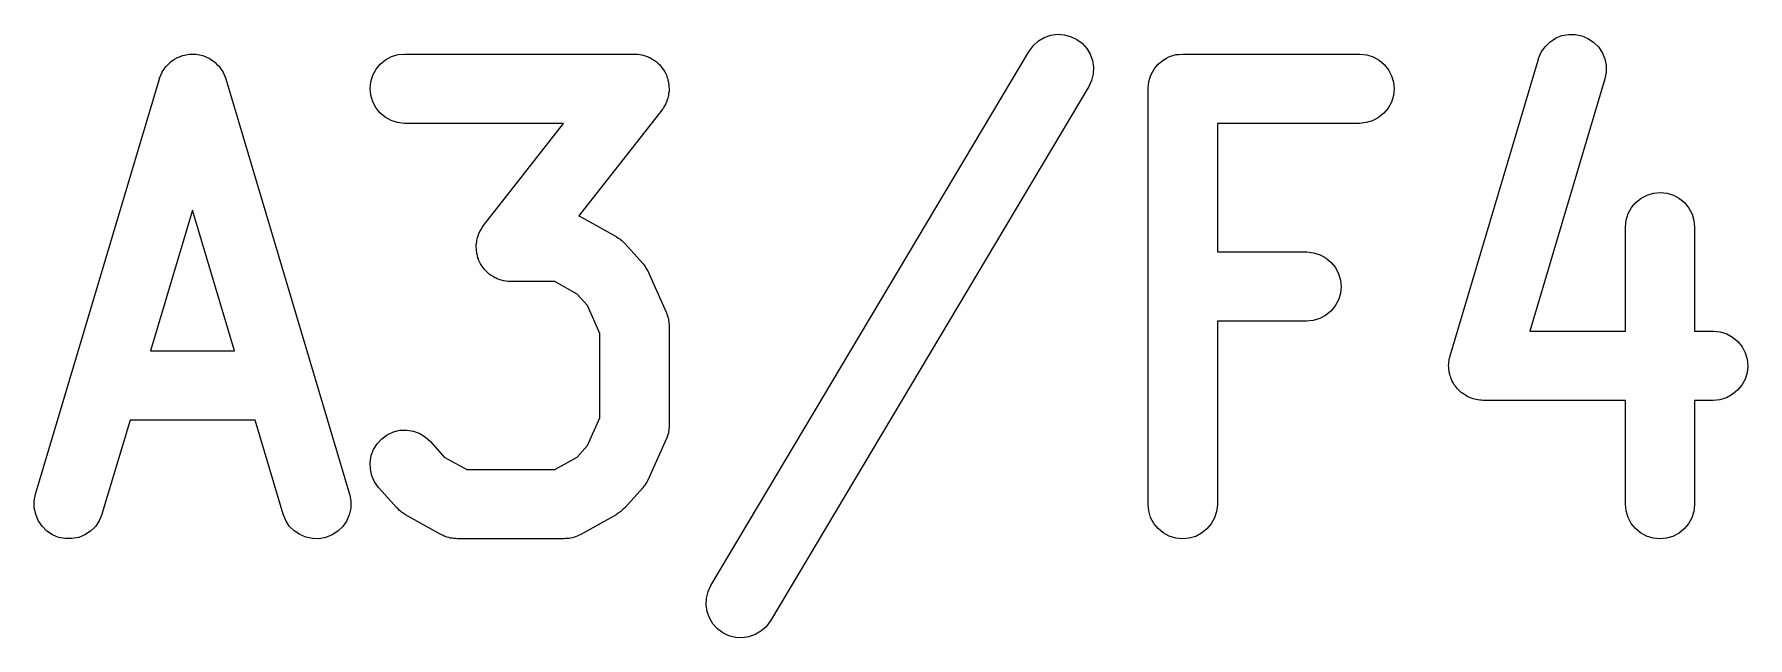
# Model space of a CAD drawing. Header units: millimetres. Extents: x 17 to 402, y -127 to -24.
# Drawn here: x 30.968 to 34.06, y -41.574 to -40.485 of the extents above; entities that cross this region are included whole.
import ezdxf

# ---------------------------------------------------------------- set-up
doc = ezdxf.new("R2010")
doc.units = ezdxf.units.MM
doc.header["$LTSCALE"] = 25.4
doc.layers.add('BLACK', color=7, linetype='CONTINUOUS')

msp = doc.modelspace()

# ---------------------------------------------------------------- linework, layer by layer
at = {"layer": 'BLACK', "linetype": 'Continuous'}
for p, q in [((32.7716, -40.5049), (32.7807, -40.4967)), ((32.7807, -40.4967), (32.7911, -40.4906)), ((32.7911, -40.4906), (32.8026, -40.4866)), ((32.8026, -40.4866), (32.8148, -40.4848)), ((32.8148, -40.4848), (32.827, -40.4856)), ((32.827, -40.4856), (32.8386, -40.4886)), ((32.8386, -40.4886), (32.8498, -40.494)), ((32.8498, -40.494), (32.8595, -40.5011)), ((32.8595, -40.5011), (32.8676, -40.5102)), ((33.6946, -40.5074), (33.7033, -40.4988)), ((33.7033, -40.4988), (33.7134, -40.4919)), ((33.7134, -40.4919), (33.7249, -40.4873)), ((33.7249, -40.4873), (33.7368, -40.4851)), ((33.7368, -40.4851), (33.749, -40.4851)), ((33.749, -40.4851), (33.7609, -40.4876)), ((33.7609, -40.4876), (33.7721, -40.4922)), ((33.7721, -40.4922), (33.7823, -40.499)), ((33.7823, -40.499), (33.7909, -40.5077)), ((31.2105, -40.5387), (31.2148, -40.5346)), ((31.2148, -40.5343), (31.2151, -40.5341)), ((31.2148, -40.5346), (31.2148, -40.5343)), ((31.2151, -40.5341), (31.2199, -40.531)), ((31.2199, -40.531), (31.225, -40.5277)), ((31.225, -40.5277), (31.2252, -40.5277)), ((31.2252, -40.5275), (31.2306, -40.5254)), ((31.2252, -40.5277), (31.2252, -40.5275)), ((31.2306, -40.5254), (31.2362, -40.5232)), ((31.2362, -40.5232), (31.2364, -40.5232)), ((31.2364, -40.5232), (31.2367, -40.5229)), ((31.2367, -40.5229), (31.2423, -40.5219)), ((31.2423, -40.5219), (31.2481, -40.5209)), ((31.2481, -40.5209), (31.2484, -40.5209)), ((31.2484, -40.5209), (31.2486, -40.5209)), ((31.2486, -40.5209), (31.2544, -40.5209)), ((31.2544, -40.5209), (31.2603, -40.5209)), ((31.2603, -40.5209), (31.2605, -40.5209)), ((31.2605, -40.5209), (31.2608, -40.5209)), ((31.2608, -40.5209), (31.2666, -40.5221)), ((31.2666, -40.5221), (31.2722, -40.5232)), ((31.2722, -40.5232), (31.2725, -40.5234)), ((31.2725, -40.5234), (31.2727, -40.5234)), ((31.2727, -40.5234), (31.2783, -40.5257)), ((31.2783, -40.5257), (31.2837, -40.528)), ((31.2837, -40.528), (31.2837, -40.528)), ((31.2837, -40.528), (31.2839, -40.5282)), ((31.2839, -40.5282), (31.289, -40.5315)), ((31.289, -40.5315), (31.2938, -40.5348)), ((31.2938, -40.5348), (31.2938, -40.5348)), ((31.2938, -40.5348), (31.2941, -40.5351)), ((31.2941, -40.5351), (31.2981, -40.5392)), ((31.5928, -40.5387), (31.6024, -40.531)), ((31.6024, -40.531), (31.6131, -40.5252)), ((31.6131, -40.5252), (31.6248, -40.5216)), ((31.6248, -40.5216), (31.637, -40.5206)), ((31.637, -40.5206), (32.0518, -40.5206)), ((32.0518, -40.5206), (32.0525, -40.5206)), ((32.0525, -40.5206), (32.0548, -40.5209)), ((32.0548, -40.5209), (32.0568, -40.5209)), ((32.0568, -40.5209), (32.0609, -40.5214)), ((32.0609, -40.5214), (32.0647, -40.5219)), ((32.0647, -40.5219), (32.0667, -40.5227)), ((32.0667, -40.5227), (32.069, -40.5229)), ((32.069, -40.5229), (32.0726, -40.5244)), ((32.0726, -40.5244), (32.0764, -40.5257)), ((32.0764, -40.5257), (32.0782, -40.5267)), ((32.0782, -40.5267), (32.0802, -40.5275)), ((32.0802, -40.5275), (32.0835, -40.5295)), ((32.0835, -40.5295), (32.0871, -40.5315)), ((32.0871, -40.5315), (32.0886, -40.5328)), ((32.0886, -40.5328), (32.0906, -40.5341)), ((32.0906, -40.5341), (32.0934, -40.5369)), ((32.1894, -41.4797), (32.7637, -40.5153)), ((32.7637, -40.5153), (32.7642, -40.5145)), ((32.7642, -40.5145), (32.7716, -40.5049)), ((32.8676, -40.5102), (32.874, -40.5206)), ((32.874, -40.5206), (32.878, -40.5321)), ((32.878, -40.5321), (32.8798, -40.5442)), ((32.9969, -40.5384), (33.0017, -40.5346)), ((33.0017, -40.5346), (33.006, -40.531)), ((33.006, -40.531), (33.0063, -40.5308)), ((33.0063, -40.5308), (33.0065, -40.5308)), ((33.0065, -40.5308), (33.0116, -40.528)), ((33.0116, -40.528), (33.017, -40.5252)), ((33.017, -40.5252), (33.0172, -40.5252)), ((33.0172, -40.5252), (33.023, -40.5234)), ((33.0172, -40.5252), (33.0172, -40.5252)), ((33.023, -40.5234), (33.0286, -40.5216)), ((33.0286, -40.5216), (33.0289, -40.5216)), ((33.0289, -40.5216), (33.0347, -40.5211)), ((33.0289, -40.5216), (33.0289, -40.5216)), ((33.0347, -40.5211), (33.0408, -40.5206)), ((33.0408, -40.5206), (33.3599, -40.5206)), ((33.3599, -40.5206), (33.3606, -40.5206)), ((33.3606, -40.5206), (33.3728, -40.5219)), ((33.3728, -40.5219), (33.3845, -40.5257)), ((33.3845, -40.5257), (33.3952, -40.5315)), ((33.3952, -40.5315), (33.4043, -40.5394)), ((33.5232, -41.0652), (33.6827, -40.5295)), ((33.6827, -40.5295), (33.6829, -40.5287)), ((33.6829, -40.5287), (33.6878, -40.5173)), ((33.6878, -40.5173), (33.6946, -40.5074)), ((33.7909, -40.5077), (33.7977, -40.5178)), ((33.7977, -40.5178), (33.8023, -40.529)), ((33.8023, -40.529), (33.8049, -40.5409)), ((30.9707, -41.3151), (31.1942, -40.5653)), ((31.1942, -40.5653), (31.1945, -40.5643)), ((31.1945, -40.5638), (31.1968, -40.5585)), ((31.1945, -40.5641), (31.1945, -40.5638)), ((31.1945, -40.5643), (31.1945, -40.5641)), ((31.1968, -40.5585), (31.1991, -40.5531)), ((31.1991, -40.5531), (31.1993, -40.5529)), ((31.1993, -40.5526), (31.2029, -40.5478)), ((31.1993, -40.5529), (31.1993, -40.5526)), ((31.2029, -40.5478), (31.2059, -40.543)), ((31.2059, -40.543), (31.2062, -40.543)), ((31.2062, -40.543), (31.2064, -40.5427)), ((31.2064, -40.5427), (31.2105, -40.5387)), ((31.2981, -40.5392), (31.3025, -40.5432)), ((31.3025, -40.5432), (31.3025, -40.5435)), ((31.3025, -40.5435), (31.3027, -40.5437)), ((31.3027, -40.5437), (31.3058, -40.5486)), ((31.3058, -40.5486), (31.3091, -40.5534)), ((31.3091, -40.5534), (31.3093, -40.5536)), ((31.3093, -40.5536), (31.3093, -40.5539)), ((31.3093, -40.5539), (31.3116, -40.5592)), ((31.3116, -40.5592), (31.3139, -40.5648)), ((31.3139, -40.5648), (31.3139, -40.5651)), ((31.3139, -40.5651), (31.3139, -40.5653)), ((31.3139, -40.5653), (31.5374, -41.3151)), ((31.5758, -40.5704), (31.5793, -40.5587)), ((31.5793, -40.5587), (31.5852, -40.5481)), ((31.5852, -40.5481), (31.5928, -40.5387)), ((32.0934, -40.5369), (32.0965, -40.5394)), ((32.0965, -40.5394), (32.0977, -40.5409)), ((32.0977, -40.5409), (32.0992, -40.5425)), ((32.0992, -40.5425), (32.1015, -40.5458)), ((32.1015, -40.5458), (32.1041, -40.5488)), ((32.1041, -40.5488), (32.1051, -40.5508)), ((32.1051, -40.5508), (32.1064, -40.5526)), ((32.1064, -40.5526), (32.1079, -40.5562)), ((32.1079, -40.5562), (32.1097, -40.5597)), ((32.1097, -40.5597), (32.1102, -40.5618)), ((32.1102, -40.5618), (32.1112, -40.5638)), ((32.1112, -40.5638), (32.112, -40.5676)), ((32.8793, -40.5564), (32.8762, -40.5684)), ((32.8798, -40.5442), (32.8793, -40.5564)), ((32.9796, -40.5702), (32.9814, -40.5643)), ((32.9814, -40.5643), (32.9832, -40.5587)), ((32.9832, -40.5585), (32.9862, -40.5531)), ((32.9832, -40.5587), (32.9832, -40.5585)), ((32.9832, -40.5587), (32.9832, -40.5587)), ((32.9862, -40.5531), (32.989, -40.5481)), ((32.989, -40.5481), (32.989, -40.5478)), ((32.989, -40.5478), (32.9893, -40.5478)), ((32.9893, -40.5478), (32.9928, -40.5432)), ((32.9928, -40.5432), (32.9966, -40.5387)), ((32.9966, -40.5387), (32.9969, -40.5387)), ((32.9969, -40.5387), (32.9969, -40.5384)), ((33.4043, -40.5394), (33.4122, -40.5488)), ((33.4122, -40.5488), (33.4178, -40.5597)), ((33.4178, -40.5597), (33.4211, -40.5714)), ((33.8026, -40.5651), (33.6669, -41.0205)), ((33.8049, -40.5531), (33.8026, -40.5651)), ((33.8049, -40.5409), (33.8049, -40.5531)), ((31.5745, -40.5826), (31.5758, -40.5704)), ((31.5755, -40.5948), (31.5745, -40.5826)), ((31.5791, -40.6065), (31.5755, -40.5948)), ((32.112, -40.5676), (32.113, -40.5714)), ((32.113, -40.5956), (32.1122, -40.5976)), ((32.113, -40.5714), (32.1132, -40.5735)), ((32.1132, -40.5917), (32.113, -40.5956)), ((32.1132, -40.5735), (32.1137, -40.5757)), ((32.114, -40.5879), (32.1132, -40.5917)), ((32.1137, -40.5757), (32.1137, -40.5795)), ((32.1137, -40.5795), (32.1142, -40.5834)), ((32.1142, -40.5834), (32.114, -40.5856)), ((32.114, -40.5856), (32.114, -40.5879)), ((32.8712, -40.5793), (32.2969, -41.5435)), ((32.8762, -40.5684), (32.8712, -40.5793)), ((32.9783, -40.5821), (32.9789, -40.5762)), ((32.9783, -40.5826), (32.9783, -40.5821)), ((32.9783, -40.5831), (32.9783, -40.5826)), ((32.9783, -40.5826), (32.9783, -40.5826)), ((32.9783, -40.5826), (32.9783, -40.5826)), ((32.9783, -41.3329), (32.9783, -40.5831)), ((32.9789, -40.5762), (32.9796, -40.5704)), ((32.9796, -40.5704), (32.9796, -40.5702)), ((32.9796, -40.5702), (32.9796, -40.5702)), ((33.4211, -40.5956), (33.4175, -40.6072)), ((33.4211, -40.5714), (33.4223, -40.5834)), ((33.4223, -40.5834), (33.4211, -40.5956)), ((31.5846, -40.6171), (31.5791, -40.6065)), ((31.5923, -40.6268), (31.5846, -40.6171)), ((31.6017, -40.6347), (31.5923, -40.6268)), ((32.101, -40.6215), (31.9514, -40.8127)), ((32.102, -40.6197), (32.101, -40.6215)), ((32.1036, -40.6179), (32.102, -40.6197)), ((32.1053, -40.6146), (32.1036, -40.6179)), ((32.1074, -40.6113), (32.1053, -40.6146)), ((32.1081, -40.6093), (32.1074, -40.6113)), ((32.1094, -40.6072), (32.1081, -40.6093)), ((32.1104, -40.6034), (32.1094, -40.6072)), ((32.112, -40.5999), (32.1104, -40.6034)), ((32.1122, -40.5976), (32.112, -40.5999)), ((33.4038, -40.6273), (33.3944, -40.6352)), ((33.4117, -40.6179), (33.4038, -40.6273)), ((33.4175, -40.6072), (33.4117, -40.6179)), ((31.6123, -40.6405), (31.6017, -40.6347)), ((31.624, -40.6441), (31.6123, -40.6405)), ((31.636, -40.6456), (31.624, -40.6441)), ((31.637, -40.6456), (31.636, -40.6456)), ((31.9235, -40.6456), (31.637, -40.6456)), ((31.7792, -40.8302), (31.9235, -40.6456)), ((33.3599, -40.6456), (33.1033, -40.6456)), ((33.1033, -40.6456), (33.1033, -40.8777)), ((33.3718, -40.6443), (33.3599, -40.6456)), ((33.3835, -40.6408), (33.3718, -40.6443)), ((33.3944, -40.6352), (33.3835, -40.6408)), ((33.8585, -40.7883), (33.8679, -40.7807)), ((33.8679, -40.7807), (33.8788, -40.7751)), ((33.8788, -40.7751), (33.8905, -40.7716)), ((33.8905, -40.7716), (33.9027, -40.7706)), ((33.9027, -40.7706), (33.9148, -40.7718)), ((33.9148, -40.7718), (33.9263, -40.7754)), ((33.9263, -40.7754), (33.9372, -40.7812)), ((33.9372, -40.7812), (33.9466, -40.7891)), ((31.2539, -40.8021), (31.1782, -41.0563)), ((31.3299, -41.0563), (31.2539, -40.8021)), ((31.9514, -40.8127), (31.9517, -40.813)), ((31.9517, -40.813), (31.9545, -40.8142)), ((33.8409, -40.8201), (33.8447, -40.8084)), ((33.8447, -40.8084), (33.8506, -40.7977)), ((33.8506, -40.7977), (33.8585, -40.7883)), ((33.9466, -40.7891), (33.9542, -40.7985)), ((33.9542, -40.7985), (33.9601, -40.8092)), ((33.9601, -40.8092), (33.9634, -40.8208)), ((31.7696, -40.8483), (31.7708, -40.8445)), ((31.7708, -40.8445), (31.7718, -40.8427)), ((31.7718, -40.8427), (31.7726, -40.8407)), ((31.7726, -40.8407), (31.7746, -40.8374)), ((31.7746, -40.8374), (31.7764, -40.8338)), ((31.7764, -40.8338), (31.7779, -40.832)), ((31.7779, -40.832), (31.7792, -40.8302)), ((31.9545, -40.8142), (32.0185, -40.8498)), ((33.8397, -40.8323), (33.8409, -40.8201)), ((33.8397, -40.833), (33.8397, -40.8323)), ((33.8397, -41.0205), (33.8397, -40.833)), ((33.9634, -40.8208), (33.9646, -40.833)), ((33.9646, -40.833), (33.9646, -41.0205)), ((31.7657, -40.8683), (31.766, -40.8661)), ((31.7663, -40.8722), (31.7657, -40.8683)), ((31.766, -40.864), (31.7668, -40.86)), ((31.766, -40.8661), (31.766, -40.864)), ((31.7663, -40.8762), (31.7663, -40.8722)), ((31.7668, -40.86), (31.767, -40.8562)), ((31.767, -40.8562), (31.7678, -40.8541)), ((31.7678, -40.8541), (31.768, -40.8518)), ((31.768, -40.8518), (31.7696, -40.8483)), ((32.0185, -40.8498), (32.0192, -40.8503)), ((32.0192, -40.8503), (32.0223, -40.8526)), ((32.0223, -40.8526), (32.0256, -40.8546)), ((32.0256, -40.8546), (32.0271, -40.8562)), ((32.0271, -40.8562), (32.0291, -40.8574)), ((32.0291, -40.8574), (32.0317, -40.8602)), ((32.0317, -40.8602), (32.0345, -40.8628)), ((32.0345, -40.8628), (32.0665, -40.8986)), ((31.7668, -40.8783), (31.7663, -40.8762)), ((31.767, -40.8805), (31.7668, -40.8783)), ((31.768, -40.8841), (31.767, -40.8805)), ((31.7688, -40.8882), (31.768, -40.8841)), ((31.7698, -40.8899), (31.7688, -40.8882)), ((31.7703, -40.8922), (31.7698, -40.8899)), ((31.7721, -40.8955), (31.7703, -40.8922)), ((31.7739, -40.8993), (31.7721, -40.8955)), ((31.7751, -40.9011), (31.7739, -40.8993)), ((31.7762, -40.9029), (31.7751, -40.9011)), ((31.7784, -40.9059), (31.7762, -40.9029)), ((31.7807, -40.9092), (31.7784, -40.9059)), ((32.0665, -40.8986), (32.067, -40.8991)), ((32.067, -40.8991), (32.0688, -40.9016)), ((32.0688, -40.9016), (32.0708, -40.9042)), ((32.0708, -40.9042), (32.0723, -40.9067)), ((33.1033, -40.8777), (33.2641, -40.8777)), ((33.2641, -40.8777), (33.2649, -40.8777)), ((33.2649, -40.8777), (33.277, -40.879)), ((33.277, -40.879), (33.2887, -40.8828)), ((33.2887, -40.8828), (33.2994, -40.8887)), ((33.2994, -40.8887), (33.3088, -40.8965)), ((33.3088, -40.8965), (33.3164, -40.9059)), ((33.3164, -40.9059), (33.322, -40.9169)), ((31.7823, -40.9108), (31.7807, -40.9092)), ((31.7838, -40.9125), (31.7823, -40.9108)), ((31.7866, -40.9151), (31.7838, -40.9125)), ((31.7896, -40.9176), (31.7866, -40.9151)), ((31.7914, -40.9189), (31.7896, -40.9176)), ((31.7929, -40.9204), (31.7914, -40.9189)), ((31.7965, -40.9222), (31.7929, -40.9204)), ((31.7998, -40.9242), (31.7965, -40.9222)), ((31.8018, -40.9252), (31.7998, -40.9242)), ((31.8038, -40.9263), (31.8018, -40.9252)), ((31.8074, -40.9273), (31.8038, -40.9263)), ((31.8112, -40.9288), (31.8074, -40.9273)), ((31.8132, -40.9293), (31.8112, -40.9288)), ((31.8153, -40.9298), (31.8132, -40.9293)), ((31.8193, -40.9303), (31.8153, -40.9298)), ((31.8232, -40.9311), (31.8193, -40.9303)), ((31.8252, -40.9311), (31.8232, -40.9311)), ((31.8275, -40.9313), (31.8252, -40.9311)), ((31.8282, -40.9313), (31.8275, -40.9313)), ((31.9077, -40.9313), (31.8282, -40.9313)), ((31.9481, -40.9539), (31.9077, -40.9313)), ((32.0723, -40.9067), (32.0741, -40.9092)), ((32.0741, -40.9092), (32.0754, -40.912)), ((32.0754, -40.912), (32.0769, -40.9146)), ((32.0769, -40.9146), (32.1086, -40.9862)), ((33.322, -40.9169), (33.3256, -40.9285)), ((33.3256, -40.9285), (33.3266, -40.9407)), ((31.9667, -40.9745), (31.9481, -40.9539)), ((33.3218, -40.9644), (33.3159, -40.975)), ((33.3253, -40.9527), (33.3218, -40.9644)), ((33.3266, -40.9407), (33.3253, -40.9527)), ((31.9893, -41.0248), (31.9667, -40.9745)), ((32.1086, -40.9862), (32.1092, -40.987)), ((32.1092, -40.987), (32.1092, -40.9875)), ((32.1092, -40.9875), (32.1094, -40.9877)), ((32.1094, -40.9877), (32.1112, -40.9933)), ((32.1112, -40.9933), (32.1127, -40.9986)), ((32.1127, -40.9986), (32.113, -40.9989)), ((32.113, -40.9989), (32.113, -40.9994)), ((33.288, -40.9979), (33.2763, -41.0014)), ((33.2986, -40.9923), (33.288, -40.9979)), ((33.308, -40.9844), (33.2986, -40.9923)), ((33.3159, -40.975), (33.308, -40.9844)), ((31.9893, -41.177), (31.9893, -41.0248)), ((32.113, -40.9994), (32.1135, -41.005)), ((32.1135, -41.005), (32.1142, -41.0106)), ((32.1142, -41.0106), (32.1142, -41.0111)), ((32.1142, -41.0111), (32.1142, -41.0116)), ((32.1142, -41.0116), (32.1142, -41.1902)), ((33.2641, -41.0027), (33.1033, -41.0027)), ((33.1033, -41.0027), (33.1033, -41.3329)), ((33.2763, -41.0014), (33.2641, -41.0027)), ((33.6669, -41.0205), (33.8397, -41.0205)), ((33.9646, -41.0205), (33.9979, -41.0205)), ((33.9979, -41.0205), (33.9987, -41.0205)), ((33.9987, -41.0205), (34.0109, -41.022)), ((34.0109, -41.022), (34.0225, -41.0256)), ((34.0225, -41.0256), (34.0332, -41.0314)), ((31.1782, -41.0563), (31.3299, -41.0563)), ((34.0332, -41.0314), (34.0426, -41.0393)), ((34.0426, -41.0393), (34.0502, -41.0487)), ((34.0502, -41.0487), (34.0558, -41.0596)), ((34.0558, -41.0596), (34.0594, -41.0713)), ((33.5206, -41.0827), (33.5209, -41.0799)), ((33.5209, -41.086), (33.5206, -41.0827)), ((33.5209, -41.0771), (33.5217, -41.0738)), ((33.5209, -41.0799), (33.5209, -41.0771)), ((33.5209, -41.0893), (33.5209, -41.086)), ((33.5214, -41.0921), (33.5209, -41.0893)), ((33.5217, -41.0738), (33.5219, -41.0705)), ((33.5219, -41.0705), (33.5227, -41.068)), ((33.5227, -41.068), (33.5232, -41.0652)), ((34.0604, -41.0835), (34.0591, -41.0957)), ((34.0594, -41.0713), (34.0604, -41.0835)), ((33.5217, -41.0947), (33.5214, -41.0921)), ((33.5227, -41.098), (33.5217, -41.0947)), ((33.5234, -41.1013), (33.5227, -41.098)), ((33.5244, -41.1038), (33.5234, -41.1013)), ((33.5252, -41.1063), (33.5244, -41.1038)), ((33.5267, -41.1094), (33.5252, -41.1063)), ((33.528, -41.1127), (33.5267, -41.1094)), ((33.5295, -41.1147), (33.528, -41.1127)), ((33.5308, -41.1173), (33.5295, -41.1147)), ((33.5328, -41.1198), (33.5308, -41.1173)), ((33.5349, -41.1226), (33.5328, -41.1198)), ((33.5366, -41.1246), (33.5349, -41.1226)), ((34.0497, -41.118), (34.0418, -41.1274)), ((34.0556, -41.1074), (34.0497, -41.118)), ((34.0591, -41.0957), (34.0556, -41.1074)), ((33.5384, -41.1267), (33.5366, -41.1246)), ((33.541, -41.129), (33.5384, -41.1267)), ((33.5435, -41.1312), (33.541, -41.129)), ((33.5458, -41.1328), (33.5435, -41.1312)), ((33.5478, -41.1345), (33.5458, -41.1328)), ((33.5509, -41.1363), (33.5478, -41.1345)), ((33.5537, -41.1381), (33.5509, -41.1363)), ((33.5562, -41.1391), (33.5537, -41.1381)), ((33.5585, -41.1404), (33.5562, -41.1391)), ((33.5618, -41.1414), (33.5585, -41.1404)), ((33.5648, -41.1429), (33.5618, -41.1414)), ((33.5676, -41.1434), (33.5648, -41.1429)), ((33.5702, -41.1442), (33.5676, -41.1434)), ((33.5735, -41.1444), (33.5702, -41.1442)), ((33.5768, -41.1452), (33.5735, -41.1444)), ((33.5796, -41.1452), (33.5768, -41.1452)), ((33.5824, -41.1455), (33.5796, -41.1452)), ((33.5831, -41.1455), (33.5824, -41.1455)), ((33.8397, -41.1455), (33.5831, -41.1455)), ((33.8397, -41.3329), (33.8397, -41.1455)), ((33.9979, -41.1455), (33.9646, -41.1455)), ((33.9646, -41.1455), (33.9646, -41.3329)), ((34.0101, -41.1444), (33.9979, -41.1455)), ((34.0218, -41.1409), (34.0101, -41.1444)), ((34.0324, -41.135), (34.0218, -41.1409)), ((34.0418, -41.1274), (34.0324, -41.135)), ((31.1412, -41.1813), (31.0906, -41.3509)), ((31.367, -41.1813), (31.1412, -41.1813)), ((31.4175, -41.3509), (31.367, -41.1813)), ((31.9667, -41.2272), (31.9893, -41.177)), ((31.5872, -41.2237), (31.5956, -41.2148)), ((31.5956, -41.2148), (31.6055, -41.2077)), ((31.6055, -41.2077), (31.6166, -41.2026)), ((31.6166, -41.2026), (31.6283, -41.1996)), ((31.6283, -41.1996), (31.6405, -41.1993)), ((31.6405, -41.1993), (31.6527, -41.2011)), ((31.6527, -41.2011), (31.6641, -41.2054)), ((31.6641, -41.2054), (31.6746, -41.2118)), ((31.6746, -41.2118), (31.6835, -41.2199)), ((32.1086, -41.2156), (32.0769, -41.2872)), ((32.1089, -41.2153), (32.1086, -41.2156)), ((32.1092, -41.2148), (32.1089, -41.2153)), ((32.1109, -41.2095), (32.1092, -41.2148)), ((32.1127, -41.2041), (32.1109, -41.2095)), ((32.1135, -41.1975), (32.1127, -41.2031)), ((32.1127, -41.2031), (32.1127, -41.2036)), ((32.1127, -41.2036), (32.1127, -41.2041)), ((32.1142, -41.1919), (32.1135, -41.1975)), ((32.1142, -41.1902), (32.1142, -41.1909)), ((32.1142, -41.1909), (32.1142, -41.1914)), ((32.1142, -41.1914), (32.1142, -41.1919)), ((31.5745, -41.2575), (31.5765, -41.2453)), ((31.5765, -41.2453), (31.5808, -41.2341)), ((31.5808, -41.2341), (31.5872, -41.2237)), ((31.6835, -41.2199), (31.7083, -41.2478)), ((31.9481, -41.2478), (31.9667, -41.2272)), ((31.575, -41.2697), (31.5745, -41.2575)), ((31.5778, -41.2816), (31.575, -41.2697)), ((31.7083, -41.2478), (31.749, -41.2704)), ((31.749, -41.2704), (31.9077, -41.2704)), ((31.9077, -41.2704), (31.9481, -41.2478)), ((31.5826, -41.2925), (31.5778, -41.2816)), ((31.5897, -41.3027), (31.5826, -41.2925)), ((31.5902, -41.3032), (31.5897, -41.3027)), ((31.6222, -41.339), (31.5902, -41.3032)), ((32.0665, -41.3032), (32.0345, -41.339)), ((32.0683, -41.3007), (32.0665, -41.3032)), ((32.0703, -41.2984), (32.0683, -41.3007)), ((32.0718, -41.2958), (32.0703, -41.2984)), ((32.0736, -41.2933), (32.0718, -41.2958)), ((32.0749, -41.2905), (32.0736, -41.2933)), ((32.0764, -41.288), (32.0749, -41.2905)), ((32.0769, -41.2872), (32.0764, -41.288)), ((30.9684, -41.3271), (30.9707, -41.3151)), ((30.9684, -41.3393), (30.9684, -41.3271)), ((30.971, -41.3512), (30.9684, -41.3393)), ((31.5374, -41.3151), (31.5377, -41.3161)), ((31.5377, -41.3161), (31.5397, -41.3281)), ((31.5397, -41.3281), (31.5394, -41.3403)), ((31.625, -41.3415), (31.6222, -41.339)), ((32.0345, -41.339), (32.034, -41.3395)), ((32.9794, -41.3451), (32.9783, -41.3329)), ((33.1033, -41.3339), (33.1018, -41.3461)), ((33.1033, -41.3329), (33.1033, -41.3339)), ((33.8409, -41.3451), (33.8397, -41.3329)), ((33.9646, -41.3339), (33.9634, -41.3461)), ((33.9646, -41.3329), (33.9646, -41.3339)), ((30.9756, -41.3626), (30.971, -41.3512)), ((30.9824, -41.3728), (30.9756, -41.3626)), ((31.0855, -41.3629), (31.0787, -41.373)), ((31.0904, -41.3517), (31.0855, -41.3629)), ((31.0906, -41.3509), (31.0904, -41.3517)), ((31.4221, -41.3621), (31.4175, -41.3509)), ((31.4287, -41.3723), (31.4221, -41.3621)), ((31.5321, -41.3634), (31.5252, -41.3733)), ((31.5369, -41.3522), (31.5321, -41.3634)), ((31.5394, -41.3403), (31.5369, -41.3522)), ((31.6276, -41.3443), (31.625, -41.3415)), ((31.6296, -41.3456), (31.6276, -41.3443)), ((31.6311, -41.3471), (31.6296, -41.3456)), ((31.6344, -41.3492), (31.6311, -41.3471)), ((31.6375, -41.3515), (31.6344, -41.3492)), ((31.6382, -41.352), (31.6375, -41.3515)), ((31.702, -41.3875), (31.6382, -41.352)), ((32.0185, -41.352), (31.9545, -41.3875)), ((32.0215, -41.3497), (32.0185, -41.352)), ((32.0248, -41.3476), (32.0215, -41.3497)), ((32.0266, -41.3461), (32.0248, -41.3476)), ((32.0284, -41.3449), (32.0266, -41.3461)), ((32.0312, -41.3421), (32.0284, -41.3449)), ((32.034, -41.3395), (32.0312, -41.3421)), ((32.9829, -41.3568), (32.9794, -41.3451)), ((32.9888, -41.3677), (32.9829, -41.3568)), ((32.9964, -41.3771), (32.9888, -41.3677)), ((33.0924, -41.3682), (33.0845, -41.3776)), ((33.0982, -41.3576), (33.0924, -41.3682)), ((33.1018, -41.3461), (33.0982, -41.3576)), ((33.8445, -41.3568), (33.8409, -41.3451)), ((33.8501, -41.3677), (33.8445, -41.3568)), ((33.8577, -41.3771), (33.8501, -41.3677)), ((33.9537, -41.3682), (33.9458, -41.3776)), ((33.9595, -41.3576), (33.9537, -41.3682)), ((33.9634, -41.3461), (33.9595, -41.3576)), ((30.991, -41.3814), (30.9824, -41.3728)), ((31.0012, -41.388), (30.991, -41.3814)), ((31.0124, -41.3929), (31.0012, -41.388)), ((31.0243, -41.3951), (31.0124, -41.3929)), ((31.0365, -41.3951), (31.0243, -41.3951)), ((31.0487, -41.3929), (31.0365, -41.3951)), ((31.0599, -41.3883), (31.0487, -41.3929)), ((31.07, -41.3817), (31.0599, -41.3883)), ((31.0787, -41.373), (31.07, -41.3817)), ((31.4373, -41.3809), (31.4287, -41.3723)), ((31.4475, -41.3878), (31.4373, -41.3809)), ((31.4587, -41.3926), (31.4475, -41.3878)), ((31.4706, -41.3951), (31.4587, -41.3926)), ((31.4828, -41.3954), (31.4706, -41.3951)), ((31.4947, -41.3931), (31.4828, -41.3954)), ((31.5062, -41.3885), (31.4947, -41.3931)), ((31.5163, -41.3819), (31.5062, -41.3885)), ((31.5252, -41.3733), (31.5163, -41.3819)), ((31.705, -41.3888), (31.702, -41.3875)), ((31.7081, -41.3906), (31.705, -41.3888)), ((31.7106, -41.3913), (31.7081, -41.3906)), ((31.7132, -41.3923), (31.7106, -41.3913)), ((31.7165, -41.3931), (31.7132, -41.3923)), ((31.7195, -41.3941), (31.7165, -41.3931)), ((31.7223, -41.3944), (31.7195, -41.3941)), ((31.7251, -41.3951), (31.7223, -41.3944)), ((31.7284, -41.3951), (31.7251, -41.3951)), ((31.7317, -41.3957), (31.7284, -41.3951)), ((31.7327, -41.3957), (31.7317, -41.3957)), ((31.924, -41.3957), (31.7327, -41.3957)), ((31.9273, -41.3951), (31.924, -41.3957)), ((31.9306, -41.3951), (31.9273, -41.3951)), ((31.9334, -41.3946), (31.9306, -41.3951)), ((31.9362, -41.3944), (31.9334, -41.3946)), ((31.9395, -41.3934), (31.9362, -41.3944)), ((31.9425, -41.3926), (31.9395, -41.3934)), ((31.9451, -41.3916), (31.9425, -41.3926)), ((31.9479, -41.3908), (31.9451, -41.3916)), ((31.9507, -41.3893), (31.9479, -41.3908)), ((31.9537, -41.388), (31.9507, -41.3893)), ((31.9545, -41.3875), (31.9537, -41.388)), ((33.0058, -41.3847), (32.9964, -41.3771)), ((33.0164, -41.3906), (33.0058, -41.3847)), ((33.0281, -41.3944), (33.0164, -41.3906)), ((33.0403, -41.3957), (33.0281, -41.3944)), ((33.0525, -41.3944), (33.0403, -41.3957)), ((33.0642, -41.3911), (33.0525, -41.3944)), ((33.0749, -41.3852), (33.0642, -41.3911)), ((33.0845, -41.3776), (33.0749, -41.3852)), ((33.8671, -41.3847), (33.8577, -41.3771)), ((33.878, -41.3906), (33.8671, -41.3847)), ((33.8897, -41.3944), (33.878, -41.3906)), ((33.9016, -41.3957), (33.8897, -41.3944)), ((33.9138, -41.3944), (33.9016, -41.3957)), ((33.9255, -41.3911), (33.9138, -41.3944)), ((33.9364, -41.3852), (33.9255, -41.3911)), ((33.9458, -41.3776), (33.9364, -41.3852)), ((32.1813, -41.5026), (32.1843, -41.4906)), ((32.1843, -41.4906), (32.1894, -41.4797)), ((32.1808, -41.5148), (32.1813, -41.5026)), ((32.1826, -41.5267), (32.1808, -41.5148)), ((32.1866, -41.5381), (32.1826, -41.5267)), ((32.1927, -41.5488), (32.1866, -41.5381)), ((32.2011, -41.5577), (32.1927, -41.5488)), ((32.289, -41.5541), (32.2798, -41.5623)), ((32.2964, -41.5442), (32.289, -41.5541)), ((32.2969, -41.5435), (32.2964, -41.5442)), ((32.2108, -41.5651), (32.2011, -41.5577)), ((32.2217, -41.5704), (32.2108, -41.5651)), ((32.2336, -41.5735), (32.2217, -41.5704)), ((32.2458, -41.574), (32.2336, -41.5735)), ((32.2577, -41.5724), (32.2458, -41.574)), ((32.2694, -41.5684), (32.2577, -41.5724)), ((32.2798, -41.5623), (32.2694, -41.5684))]:
    msp.add_line(p, q, dxfattribs=at)

doc.saveas('drawing.dxf')
